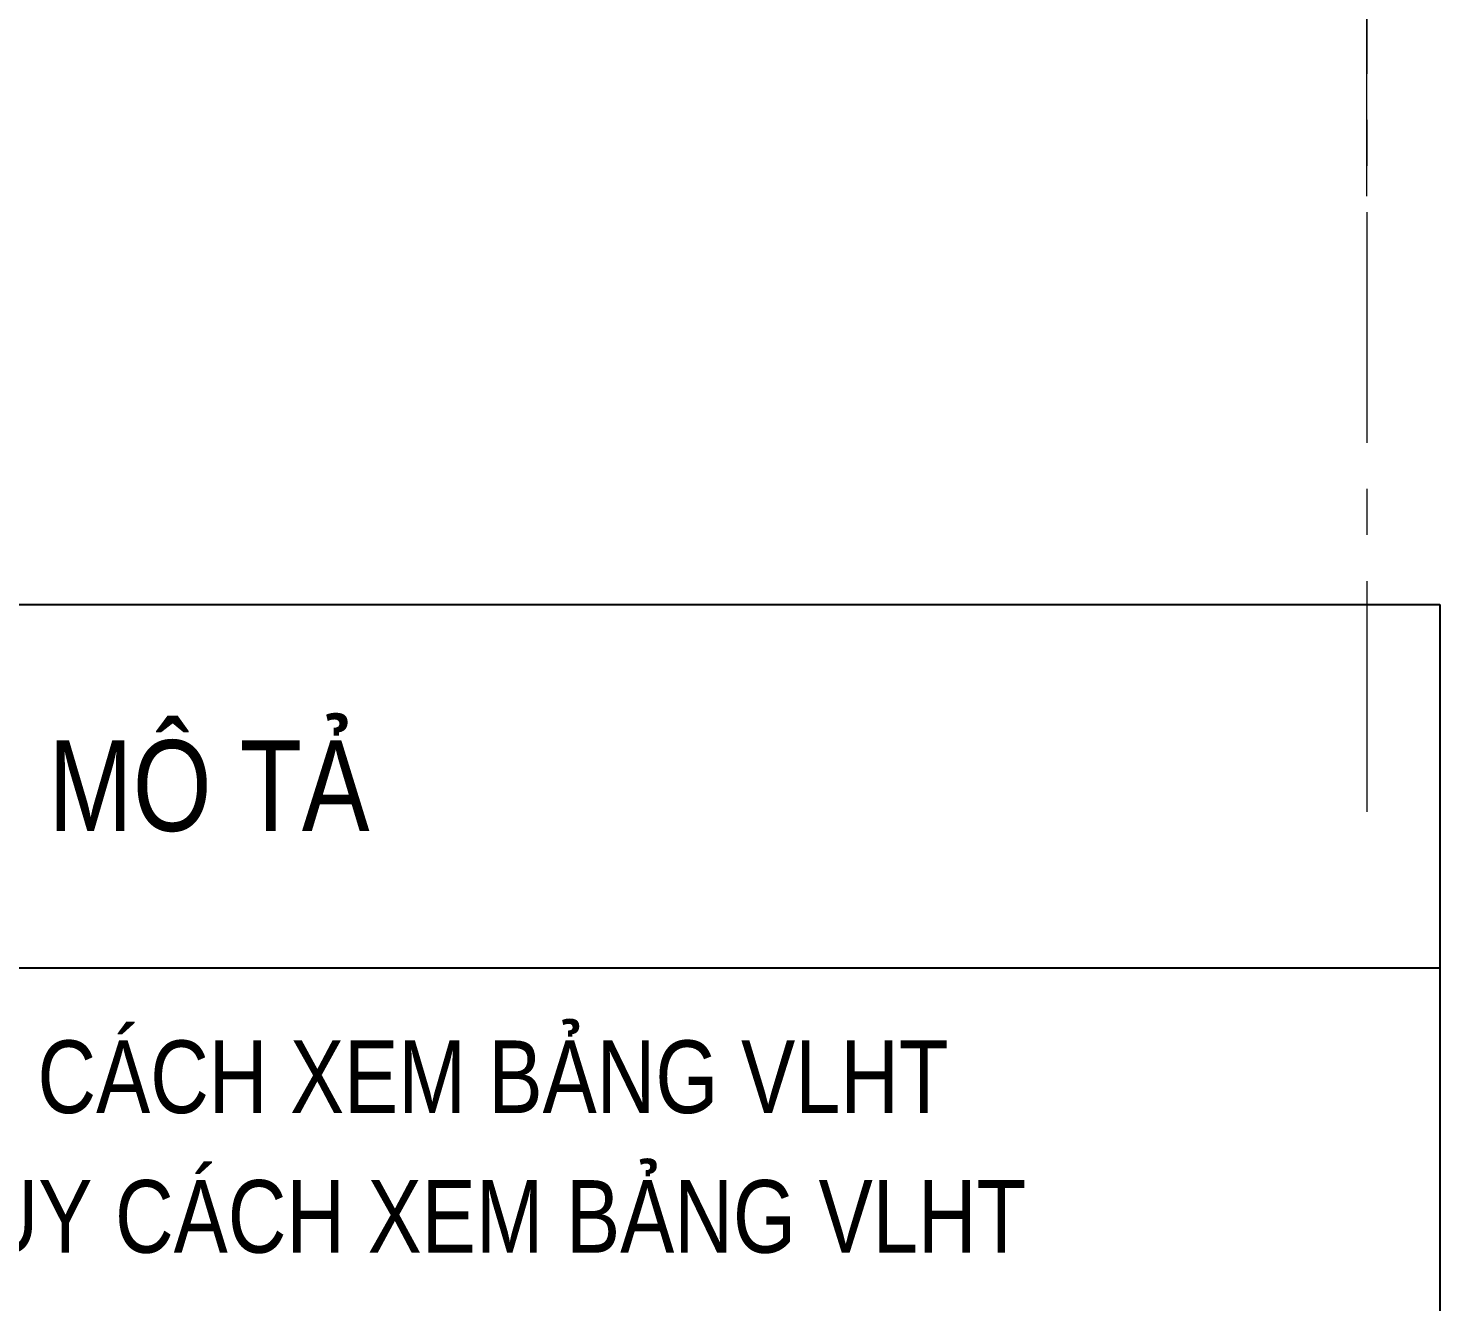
# Model space of a CAD drawing. Header units: millimetres. Extents: x -343543 to 400519, y -115663 to 104219.
# Drawn here: x -235140 to -231254, y -5270 to -1763 of the extents above; entities that cross this region are included whole.
import ezdxf
from ezdxf.xclip import XClip

# ---------------------------------------------------------------- set-up
doc = ezdxf.new("R2010")
doc.units = ezdxf.units.MM
doc.header["$XCLIPFRAME"] = 0
doc.linetypes.add('XREF MAT BANG TUONG XAY$0$CENTER', pattern=[50.8, 31.75, -6.35, 6.35, -6.35])
doc.layers.get('0').update_dxf_attribs({"color": 231, "lineweight": 0})
doc.layers.add('A-SYMBOLS', color=10, linetype='Continuous', lineweight=13)
doc.layers.add('XREF MAT BANG TUONG XAY$0$A-GRID', color=8, linetype='XREF MAT BANG TUONG XAY$0$CENTER', lineweight=15)
doc.layers.add('A-TEXT', color=255, linetype='Continuous')
doc.styles.add('VTK_Arial', font='arial.ttf', dxfattribs={"width": 0.8})

# ---------------------------------------------------------------- blocks, each defined once
blk = doc.blocks.new('XREF MAT BANG TUONG XAY$0$00.xref_IKIGAI_Truc')
at = {"layer": 'XREF MAT BANG TUONG XAY$0$A-GRID', "color": 8, "ltscale": 20}
blk.add_lwpolyline([(31400, -3920.7), (31400, 22924.4)], dxfattribs=at)
blk = doc.blocks.new('XREF MAT BANG TUONG XAY$0$xref_IKIGAI_Cot')
at = {"layer": 'XREF MAT BANG TUONG XAY$0$A-GRID', "color": 8, "ltscale": 20}
blk.add_lwpolyline([(31400, -3920.7), (31400, 22924.4)], dxfattribs=at)
blk = doc.blocks.new('01.Xref _MB T1')
at = {"color": 8}
blk.add_blockref('XREF MAT BANG TUONG XAY$0$00.xref_IKIGAI_Truc', (0.00011, 0), dxfattribs=at)
ref = blk.add_blockref('XREF MAT BANG TUONG XAY$0$xref_IKIGAI_Cot', (-0.00927, -0.00001), dxfattribs=at)
XClip(ref).set_block_clipping_path([(-1610.3425959283, -2225.6693134198), (41829.1295208634, 21555.8819575264)])

msp = doc.modelspace()

# ---------------------------------------------------------------- block references
at = {"layer": 'A-SYMBOLS'}
msp.add_blockref('01.Xref _MB T1', (-262854, 0), dxfattribs=at)

# ---------------------------------------------------------------- next in the draw order: linework, layer by layer
at = {"layer": 'A-TEXT'}
for p, q in [((-242438.6, -3350.4), (-231253.7, -3350.4)), ((-231253.7, -3350.4), (-231253.7, -11699.3)), ((-242438.6, -4350.4), (-231253.7, -4350.4))]:
    msp.add_line(p, q, dxfattribs=at)

# ---------------------------------------------------------------- next in the draw order: texts
at = {"layer": 'A-TEXT', "width": 6377.914, "style": 'VTK_Arial'}
for s, insert, char_height, attachment_point in [('MÔ TẢ', (-234642.6, -3850.4), 250, 5), ('ĐÈN LED THƯỜNG, QUY CÁCH XEM BẢNG VLHT', (-237831.6, -4550.4), 200, 1), ('ĐÈN LED CHỐNG ẨM, QUY CÁCH XEM BẢNG VLHT', (-237831.6, -4934.9), 200, 1)]:
    msp.add_mtext(s, dxfattribs=dict(at, insert=insert, char_height=char_height, attachment_point=attachment_point))

doc.saveas('drawing.dxf')
